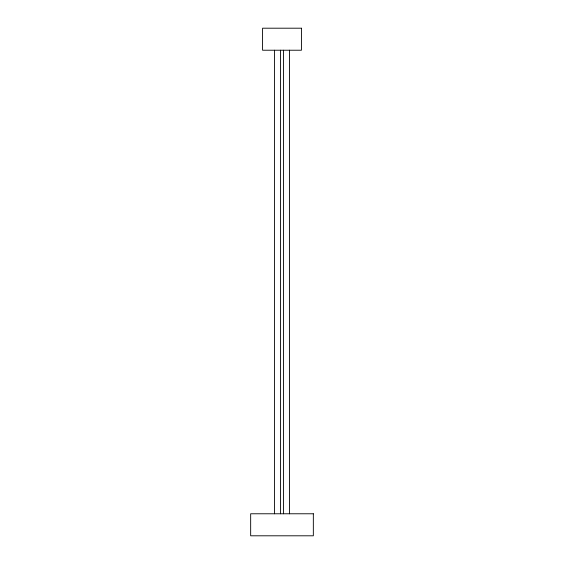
<?xml version="1.0" encoding="UTF-8"?>
<svg xmlns="http://www.w3.org/2000/svg" width="564" height="564" viewBox="0 0 564 564"><rect width="100%" height="100%" fill="white"/><g stroke="black" fill="none" stroke-linecap="round" stroke-linejoin="round"><path stroke-width="0.85" d="M289.508 50.224L289.508 513.776M283.551 50.224L283.551 513.776M280.449 50.224L280.449 513.776M274.492 50.224L274.492 513.776M301.423 28.2L262.577 28.2L262.577 50.224L301.423 50.224L301.423 28.2M313.337 513.776L250.663 513.776L250.663 535.8L313.337 535.8L313.337 513.776"/></g></svg>
